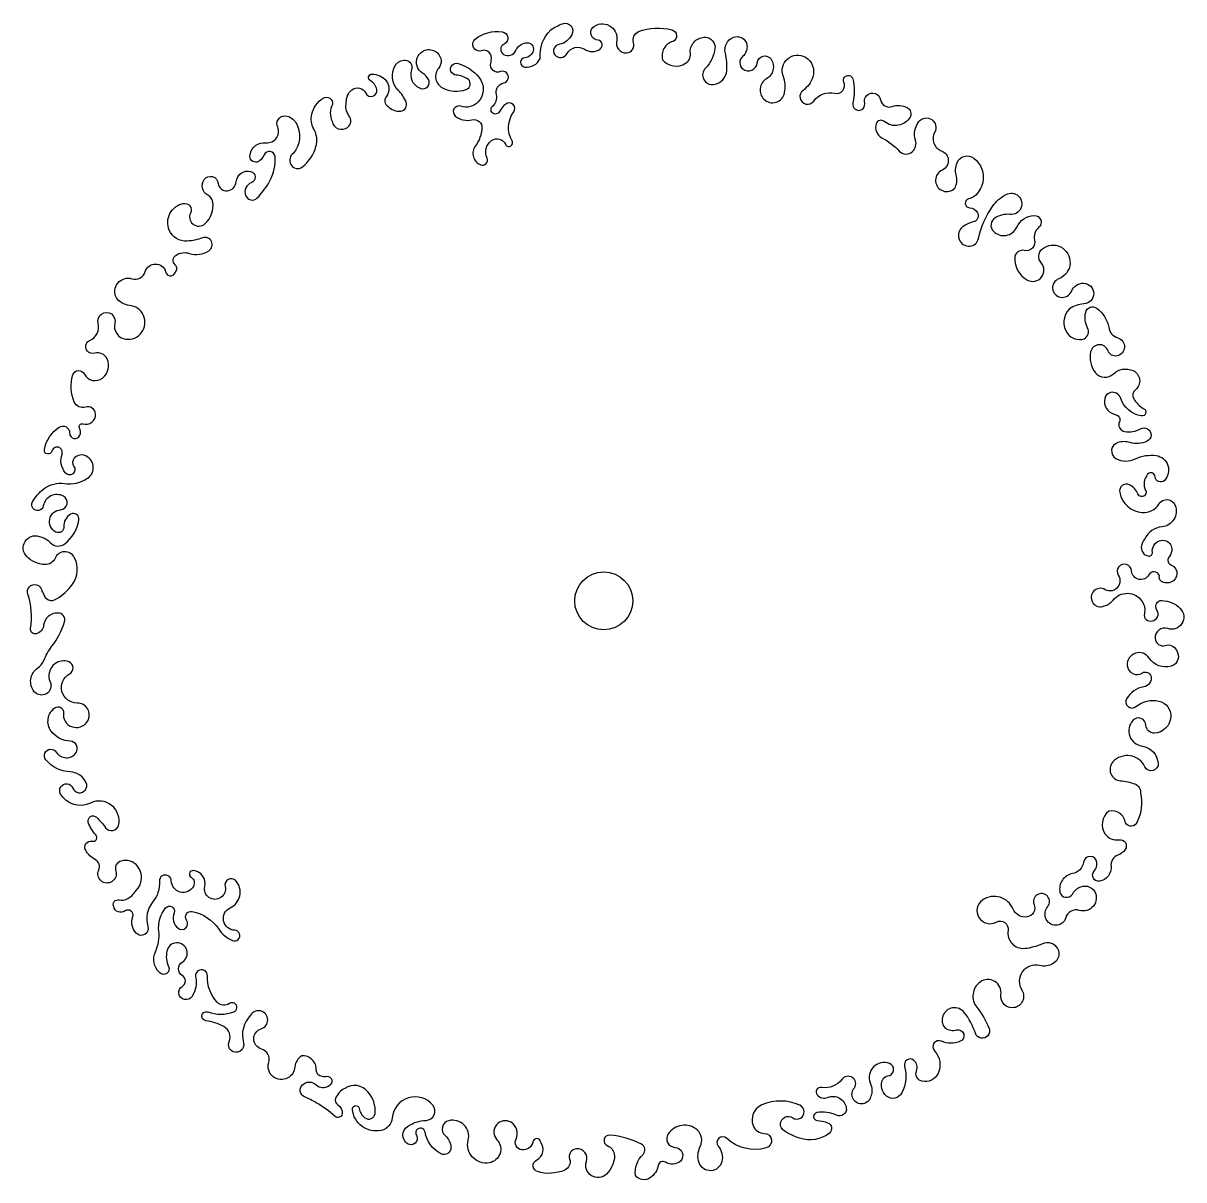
# Model space of a CAD drawing. Extents: x 146.55 to 151.36, y 87.65 to 92.44.
import ezdxf

# ---------------------------------------------------------------- set-up
doc = ezdxf.new("R2010")
doc.units = 0
doc.layers.get('0').update_dxf_attribs({"linetype": 'CONTINUOUS'})

msp = doc.modelspace()

# ---------------------------------------------------------------- linework, layer by layer
msp.add_lwpolyline([(147.1195, 88.5093, -0.334962), (147.1019, 88.5963, 0.139963), (147.116, 88.6807, -0.200152), (147.1442, 88.7778, -0.871854), (147.1793, 88.7567, 0.341079), (147.1957, 88.6934, 0.863701), (147.2309, 88.7271, -0.682588), (147.2544, 88.763, -0.19469), (147.3646, 88.6892, 0.143584), (147.4209, 88.6427, 1.205717), (147.4303, 88.6849, -0.791302), (147.4115, 88.7778, 0.5035), (147.4349, 88.8897, 0.780064), (147.3904, 88.8665, -1.267074), (147.306, 88.8665, 0.456455), (147.2591, 88.9319, 0.787301), (147.2497, 88.9045, -0.400843), (147.2591, 88.8665, -0.759414), (147.1676, 88.8897, 1.019856), (147.1184, 88.8876, -0.190701), (147.0902, 88.801, 0.255018), (147.071, 88.7021, -0.809947), (147.0221, 88.6731, -0.277004), (147.0081, 88.741, 0.73602), (146.976, 88.7649, -0.543682), (146.9293, 88.7829, -0.641537), (146.9518, 88.8104, 0.182346), (146.9824, 88.8136, 0.134958), (147.0205, 88.8479, 0.383083), (147.0281, 88.95, 0.311939), (146.9602, 88.9716, 0.43546), (146.9375, 88.9303, -1.473316), (146.8673, 88.9344, 0.391371), (146.8538, 88.9765, -0.128612), (146.8132, 89.016, -0.659733), (146.8394, 89.0539, 0.779432), (146.8554, 89.0801, -0.112803), (146.8241, 89.1311, -0.790719), (146.8584, 89.1525, -0.038252), (146.8957, 89.1096, 0.616636), (146.9493, 89.119, 0.633062), (146.8331, 89.2115, -0.39437), (146.7094, 89.249, -1.084026), (146.7601, 89.2731, 1.028477), (146.8152, 89.2959, 0.286194), (146.7496, 89.3401, -0.218261), (146.6483, 89.3911, -1.057368), (146.6915, 89.4219, 0.540237), (146.7735, 89.4205, 0.590489), (146.7496, 89.4675, -0.229151), (146.6706, 89.509, -0.416475), (146.6855, 89.6055, -0.661188), (146.7213, 89.5841, 0.34538), (146.7541, 89.5278, 0.368309), (146.8212, 89.5505, 0.585892), (146.7779, 89.6256, -0.78299), (146.7466, 89.7462, 0.637264), (146.7437, 89.7958, 0.262548), (146.6855, 89.7878, 0.346546), (146.6662, 89.7127, -0.872935), (146.6006, 89.6725, -0.435683), (146.614, 89.7703, 0.135862), (146.6393, 89.8012, -0.049484), (146.6723, 89.8592, 0.089252), (146.7255, 89.9621, 0.532167), (146.6967, 89.9978, 0.385225), (146.6391, 89.9473, -0.298595), (146.6098, 89.9122, -0.555503), (146.585, 89.9338, 0.122191), (146.5736, 90.0766, -1.049459), (146.6311, 90.0928, 0.110538), (146.6382, 90.0779, 0.547637), (146.6921, 90.0567, 0.112255), (146.7589, 90.1168, 0.283961), (146.7657, 90.2284, 0.62789), (146.6866, 90.225, -0.308412), (146.6449, 90.1985, -0.193643), (146.569, 90.2319, -0.785933), (146.6211, 90.3152, -0.147099), (146.6675, 90.2888, 0.388492), (146.7271, 90.2848, 0.182679), (146.7852, 90.3827, 0.635011), (146.7509, 90.4068, 0.285777), (146.7226, 90.3545, -0.580424), (146.6899, 90.3331, -0.764083), (146.7092, 90.4255, 0.76234), (146.7211, 90.4818, 0.499133), (146.6377, 90.4416, -1.162368), (146.5931, 90.4577, -0.109933), (146.6407, 90.5127, -0.197481), (146.7256, 90.5341, 0.183936), (146.8209, 90.5555, 0.641623), (146.806, 90.6507, 0.290844), (146.7658, 90.6386, 0.347484), (146.7643, 90.6051, -0.981145), (146.7286, 90.5783, -0.250964), (146.7152, 90.6561, 1.04024), (146.6735, 90.6681, -0.969412), (146.6422, 90.6748, -0.204547), (146.7033, 90.7673, -0.608394), (146.7464, 90.7432, 0.832632), (146.7896, 90.7338, 0.227045), (146.7881, 90.7633, -0.651627), (146.8018, 90.7809, 0.533158), (146.8543, 90.8216, 0.488313), (146.8118, 90.8503, -0.38479), (146.7662, 90.8707, -0.182658), (146.7601, 90.9835, -0.675), (146.8079, 90.9872, 0.477862), (146.8827, 90.9705, 0.343976), (146.9019, 91.0499, 0.379472), (146.8505, 91.0729, -0.943314), (146.8303, 91.1261, 0.365029), (146.8648, 91.1974, -1.285228), (146.934, 91.1976, 0.44715), (146.9787, 91.1314, 1.026112), (146.9941, 91.2711, -0.218509), (146.9405, 91.3027, -0.673124), (147.0047, 91.3814, 0.419615), (147.0601, 91.4114, -0.741937), (147.1442, 91.4106, 0.706796), (147.1823, 91.4045, 0.437429), (147.1832, 91.4394, -0.489309), (147.1877, 91.4796, -0.217844), (147.2428, 91.4863, 0.223892), (147.3232, 91.4971, 0.895741), (147.2964, 91.5507, -0.071195), (147.2338, 91.5373, -0.319612), (147.1594, 91.5829, -0.469354), (147.216, 91.6929, -0.632644), (147.2472, 91.6527, 0.346272), (147.2562, 91.6084, 0.382499), (147.3083, 91.6098, 0.241994), (147.3396, 91.6983, 0.244579), (147.3187, 91.7278, -0.463169), (147.3038, 91.7922, -0.684837), (147.3619, 91.7761, 0.410659), (147.3991, 91.7452, 0.366444), (147.4364, 91.7828, -0.463398), (147.4959, 91.8257, -0.73218), (147.4989, 91.7788, 0.407127), (147.4751, 91.7265, 0.548513), (147.5228, 91.7157, 0.077242), (147.5766, 91.7889, 0.148106), (147.5971, 91.8868, 0.776148), (147.5522, 91.8942, -0.180147), (147.5233, 91.8644, -0.567578), (147.4938, 91.8949, -0.40366), (147.5591, 91.9444, 0.620213), (147.6055, 92.0154, -0.562779), (147.6463, 92.0546, -0.213261), (147.6871, 92.0215, -0.29708), (147.6736, 91.9019, 0.375377), (147.6624, 91.8545, 0.471102), (147.7103, 91.8444, 0.155017), (147.7666, 91.9282, 0.205866), (147.7576, 92.0014, -0.198196), (147.7492, 92.0623, -0.198929), (147.7965, 92.1291, -0.659733), (147.8344, 92.1029, 0.233155), (147.8332, 92.0332, 0.566207), (147.8973, 92.008, 0.458892), (147.9032, 92.0563, -0.214384), (147.8922, 92.1117, -0.22658), (147.9144, 92.1627, -0.502633), (147.9725, 92.1499, 0.899682), (148.0186, 92.1651, 0.217946), (147.9914, 92.2014, -0.768591), (147.998, 92.2285, -0.235413), (148.0571, 92.2005, -0.346887), (148.057, 92.1346, 0.446895), (148.0639, 92.0951, 0.2345), (148.1172, 92.0751, 0.502137), (148.1396, 92.1127, 0.095646), (148.1068, 92.1623, -0.341617), (148.0949, 92.2641, -0.284436), (148.1366, 92.2856, -0.491471), (148.1619, 92.2467, 0.421824), (148.2007, 92.169, 0.673701), (148.232, 92.2065, 0.13173), (148.2081, 92.2319, -0.372226), (148.1873, 92.299, -0.514593), (148.2692, 92.3164, -0.399617), (148.2737, 92.252, 0.478174), (148.2901, 92.1716, 0.207712), (148.3885, 92.1649, 0.557547), (148.3974, 92.2065, 0.13535), (148.3466, 92.2243, -1.115632), (148.3553, 92.2725, -0.151389), (148.4417, 92.215, -0.374882), (148.4383, 92.1139, -0.291762), (148.3657, 92.0953, 0.825021), (148.3432, 92.0548, 0.243377), (148.4123, 92.0393, -0.511578), (148.4538, 92.0051, -0.146345), (148.4262, 91.9305, 0.499843), (148.4486, 91.8528, 0.673723), (148.4746, 91.8807, -0.361064), (148.4936, 91.9538, -0.476437), (148.5506, 91.9383, 1.054246), (148.5783, 91.9522, -0.297767), (148.5852, 92.0719, 0.863847), (148.5523, 92.1046, 0.117061), (148.5264, 92.0735, -1.192767), (148.497, 92.0953, 0.30689), (148.5136, 92.1434, -0.436177), (148.5438, 92.1917, 1.094063), (148.5304, 92.2386, -0.599897), (148.4901, 92.2733, 0.044902), (148.4918, 92.2865, 0.607301), (148.4521, 92.3253, -0.837764), (148.4262, 92.3735, -0.207322), (148.5368, 92.4031, -0.770198), (148.5449, 92.3526, 0.601859), (148.5435, 92.3097, 0.440177), (148.5941, 92.3258, -0.23535), (148.6344, 92.3579, -0.566982), (148.6657, 92.3244, -0.311003), (148.6314, 92.2963, 0.901726), (148.6307, 92.2577, 0.334006), (148.6945, 92.2933, -0.222961), (148.7382, 92.4118, -0.056263), (148.7873, 92.437, -0.709062), (148.8255, 92.3916, -0.239337), (148.7746, 92.3518, 0.566809), (148.7551, 92.3084, 0.539194), (148.8057, 92.3131, -0.441906), (148.8777, 92.3314, 0.308622), (148.943, 92.3324, 0.657187), (148.9352, 92.3695, -0.651247), (148.9124, 92.4218, -0.684508), (149.012, 92.3689, 0.533158), (149.0526, 92.3164, 0.488313), (149.0813, 92.3589, -0.38479), (149.1017, 92.4045, -0.148069), (149.241, 92.4115, -0.675), (149.2446, 92.3637, 0.420663), (149.2016, 92.288, 0.39032), (149.2969, 92.2732, 0.342112), (149.3153, 92.3208, -0.422343), (149.3789, 92.3808, -0.435356), (149.4183, 92.3346, -0.168755), (149.3789, 92.2531, 0.726549), (149.4135, 92.1856, 0.345443), (149.4671, 92.2435, 0.082418), (149.4612, 92.3153, -0.37573), (149.4945, 92.3808, -0.484156), (149.5505, 92.3486, -0.260494), (149.5326, 92.3014, 0.479909), (149.5338, 92.2499, 0.586285), (149.5934, 92.2757, -0.705822), (149.6506, 92.2896, -0.430702), (149.6315, 92.2092, 0.495579), (149.6208, 92.1245, 0.599012), (149.7066, 92.1513, 0.137755), (149.7007, 92.221, -0.70659), (149.7924, 92.2982, -0.351968), (149.8234, 92.2167, -0.158651), (149.7829, 92.1609, 1.173032), (149.827, 92.1169, -0.304634), (149.914, 92.1491, 0.624883), (149.9521, 92.1952, -1.095275), (149.989, 92.2081, -0.122791), (149.989, 92.1094, 1.200982), (150.0381, 92.1064, -1.060903), (150.1039, 92.1219, 0.46813), (150.1518, 92.0943, -0.215727), (150.2142, 92.0898, -0.407378), (150.2263, 92.0507, -0.467017), (150.119, 92.0323, 0.525033), (150.0859, 92.0233, 0.375931), (150.1093, 91.9646, -0.089362), (150.1811, 91.91, 0.415207), (150.2357, 91.9077, 0.289277), (150.2484, 91.955, -0.251068), (150.2628, 92.0324, -0.922196), (150.3277, 91.9885, 0.438821), (150.3525, 91.912, -0.744742), (150.3534, 91.8282, 1.133056), (150.4106, 91.7562, 0.194394), (150.418, 91.8042, -0.165496), (150.4205, 91.8614, -0.494514), (150.4893, 91.8806, -0.293847), (150.5265, 91.7795, -0.167939), (150.4913, 91.7222, -0.09022), (150.4684, 91.7121, 0.870634), (150.472, 91.6756, -0.272123), (150.5054, 91.6541, -0.49019), (150.4875, 91.6165, 0.109471), (150.4434, 91.5961, 0.743061), (150.4732, 91.5167, 0.337246), (150.5089, 91.5478, -0.105186), (150.5673, 91.6809, -0.113073), (150.6233, 91.7303, -1.35381), (150.64, 91.6477, 0.161808), (150.578, 91.6337, 0.483694), (150.5709, 91.5779, 0.529069), (150.6674, 91.5951, -0.284915), (150.7389, 91.6434, -0.720507), (150.758, 91.5929, 0.291994), (150.7413, 91.5424, -0.560273), (150.6984, 91.4984, 0.468218), (150.6591, 91.4684, 0.286852), (150.7115, 91.376, 0.831551), (150.7687, 91.4469, -0.417091), (150.7735, 91.5049, -0.300889), (150.8485, 91.5135, -0.651073), (150.8414, 91.3814, 0.761674), (150.8485, 91.3052, 0.35469), (150.895, 91.3309, -0.312128), (150.9439, 91.3631, -0.964549), (150.9451, 91.2772, 0.144213), (150.8856, 91.2564, 0.383083), (150.878, 91.1544, 0.311939), (150.9459, 91.1328, 0.425874), (150.9609, 91.1781, -0.182372), (150.9528, 91.2424, -0.538125), (150.9991, 91.2592, -0.188068), (151.0482, 91.1807, 0.300161), (151.0857, 91.1368, -0.78836), (151.0823, 91.062, -0.373033), (151.0455, 91.0833, 0.759512), (150.9731, 91.0789, 0.224574), (150.9934, 90.9924, 0.439054), (151.067, 90.9872, -0.302228), (151.1489, 91.0013, -0.567413), (151.1585, 90.9223, 0.378956), (151.1515, 90.8849, 0.121666), (151.1914, 90.8446, -0.893157), (151.1832, 90.8137, -0.269682), (151.0977, 90.8861, 0.1956), (151.0803, 90.9074, 0.390019), (151.0355, 90.8962, 0.403665), (151.0607, 90.8245, -0.060643), (151.0836, 90.8163, -0.47707), (151.0904, 90.7853, 0.413144), (151.1141, 90.7495, 0.184341), (151.1796, 90.7602, -1.038278), (151.207, 90.7087, -0.190016), (151.1367, 90.7034, 0.150844), (151.0855, 90.7034, 0.656962), (151.0783, 90.6379, 0.250175), (151.1582, 90.6358, -0.152329), (151.244, 90.6497, -0.61705), (151.2785, 90.5468, -0.658039), (151.2404, 90.5618, 0.688458), (151.2094, 90.5725, 0.295873), (151.2011, 90.505, -1.044567), (151.1689, 90.491, 0.191685), (151.1344, 90.5285, 0.614913), (151.0938, 90.4974, 0.337754), (151.1868, 90.4138, 0.284649), (151.2559, 90.4492, -0.628582), (151.3238, 90.4427, -0.490091), (151.269, 90.3548, 0.258869), (151.1972, 90.3048, 0.10666), (151.1838, 90.278, 0.450433), (151.2136, 90.234, 0.479089), (151.2289, 90.2487, -0.239345), (151.2405, 90.2854, -0.26133), (151.2806, 90.298, -0.340474), (151.3095, 90.2644, -0.192411), (151.298, 90.2307, 0.550234), (151.3087, 90.1962, -0.666012), (151.3059, 90.1257, -0.15817), (151.2744, 90.1243, -0.413759), (151.2581, 90.1531, 0.632253), (151.2141, 90.156, -0.749266), (151.1426, 90.1724, 1.302301), (151.0878, 90.1541, -0.844736), (151.0275, 90.098, 1.484575), (151.0295, 90.0271, 0.159327), (151.0666, 90.0516, -0.504074), (151.1854, 90.0476, -0.208557), (151.1958, 89.9942, 0.589353), (151.2275, 89.9661, 0.58529), (151.2476, 90.01, -0.624364), (151.2687, 90.05, -0.193643), (151.3446, 90.0166, -0.785933), (151.2925, 89.9333, 0.533158), (151.24, 89.8926, 0.488313), (151.2825, 89.8639, -0.38479), (151.3281, 89.8436, -0.528178), (151.3067, 89.7783, -0.329512), (151.2159, 89.8118, 0.77379), (151.1251, 89.781, 0.572196), (151.1876, 89.7501, -0.528754), (151.2233, 89.7354, -0.430959), (151.1936, 89.6925, 0.232312), (151.1221, 89.6429, 0.829858), (151.1608, 89.6108, -0.232835), (151.2561, 89.6335, -0.368144), (151.3053, 89.5679, -0.384042), (151.2367, 89.5009, -0.41987), (151.2025, 89.533, 0.683542), (151.1474, 89.5531, 0.594032), (151.1861, 89.4472, -0.346064), (151.2531, 89.3762, -0.841723), (151.198, 89.3615, 0.538134), (151.0655, 89.3816, 0.624483), (151.0968, 89.3038, -0.074872), (151.1563, 89.2904, -0.332674), (151.1802, 89.2522, -0.172742), (151.1657, 89.1335, -0.675), (151.1179, 89.1298, 0.431088), (151.0481, 89.1782, 0.39032), (151.0332, 89.0828, 0.276849), (151.0907, 89.0598, -0.663679), (151.1163, 89.0188, -0.153325), (151.0862, 88.9958, 0.348065), (151.0578, 88.95, -0.391968), (151.0111, 88.8879, -0.708827), (150.9875, 88.9294, 0.206357), (150.9992, 88.9657, 0.88805), (150.9442, 88.9669, -0.325146), (150.8982, 88.9194, 0.42207), (150.8463, 88.8434, 0.689659), (150.8976, 88.8349, -0.128864), (150.924, 88.8614, -0.398998), (150.9902, 88.846, -0.673124), (150.9261, 88.7673, 0.419615), (150.8706, 88.7373, -0.744742), (150.7868, 88.7364, -0.24396), (150.7959, 88.7833, 1.739127), (150.7392, 88.7914, -0.478732), (150.7109, 88.7404, -0.351848), (150.6528, 88.7726, 0.479507), (150.5261, 88.8102, 0.950835), (150.5827, 88.7189, -0.628391), (150.6319, 88.6841, 0.493479), (150.7005, 88.6103, 0.084713), (150.775, 88.6304, -0.954589), (150.8182, 88.5472, -0.194658), (150.7616, 88.5392, 0.678692), (150.6886, 88.4372, -0.543724), (150.6558, 88.3648, -0.504968), (150.6021, 88.4185, 0.666967), (150.5157, 88.4708, 0.42939), (150.5023, 88.3661, -0.078794), (150.5529, 88.2789, -1.028137), (150.4963, 88.2588, 0.090757), (150.4501, 88.3446, 1.017302), (150.3707, 88.2797, 0.194394), (150.4187, 88.2724, -0.920568), (150.4339, 88.2256, -0.205706), (150.3555, 88.2258, 0.812861), (150.3271, 88.1855, -0.305067), (150.3419, 88.0927, -0.359791), (150.2747, 88.0605, -0.451016), (150.2523, 88.1035, 0.312436), (150.2419, 88.1466, 0.747597), (150.203, 88.1224, -0.18793), (150.1917, 88.0122, -0.488647), (150.1283, 87.9991, -0.332861), (150.1128, 88.0677, -0.272747), (150.1333, 88.0822, 0.797103), (150.1405, 88.1337, 0.652192), (150.0609, 88.053, -0.094982), (150.0678, 88.0229, -0.120579), (150.064, 88.0002, -1.369241), (149.9963, 88.0335, 0.947212), (149.9442, 88.0684, -0.282481), (149.8593, 88.0348, 0.69904), (149.8414, 88.004, 0.326994), (149.8846, 87.9932, -0.487888), (149.962, 87.949, -0.600313), (149.9218, 87.9195, 0.160281), (149.8399, 87.9302, 0.86777), (149.8414, 87.898, -0.059553), (149.8846, 87.8886, -0.589942), (149.892, 87.8457, -0.257813), (149.7684, 87.8242, -0.058207), (149.7044, 87.8551, -1.022583), (149.7401, 87.9087, 1.096934), (149.7699, 87.961, 0.211398), (149.6121, 87.9624, 0.404144), (149.5763, 87.8765, 0.302868), (149.6225, 87.8443, -0.865873), (149.6299, 87.784, -0.259153), (149.4661, 87.8242, 0.933928), (149.4319, 87.792, -0.233543), (149.4468, 87.7276, -0.74617), (149.3529, 87.7223, -0.208466), (149.3574, 87.7907, 0.347962), (149.344, 87.8591, 0.452772), (149.225, 87.842, 0.589292), (149.2525, 87.7865, -0.645963), (149.2754, 87.7288, -0.309327), (149.213, 87.725, 0.5213), (149.1832, 87.7116, -0.194797), (149.1502, 87.6606, -0.402103), (149.0888, 87.6699, -0.232063), (149.1205, 87.7574, 0.51105), (149.1145, 87.7991, 0.102659), (148.9831, 87.8369, 0.847997), (148.9726, 87.7939, -0.280475), (149.0026, 87.7518, -0.193643), (148.9692, 87.676, -0.785933), (148.8859, 87.7281, 0.533158), (148.8452, 87.7805, 0.488313), (148.8166, 87.738, -0.38479), (148.7962, 87.6925, -0.182658), (148.6833, 87.6863, -0.675), (148.6796, 87.7341, 0.477862), (148.6963, 87.8089, 0.855001), (148.6647, 87.8098, -0.399479), (148.6185, 87.7763, -0.510697), (148.5947, 87.8205, 0.388358), (148.5739, 87.8902, 0.871581), (148.5158, 87.8178, -0.596068), (148.4845, 87.7227, -0.543947), (148.3967, 87.8165, 0.565376), (148.3162, 87.8969, 0.606255), (148.3013, 87.8353, -0.199735), (148.3252, 87.787, -0.588548), (148.2835, 87.7602, -0.227722), (148.2179, 87.85, 1.193737), (148.1822, 87.8366, -0.803212), (148.145, 87.8018, -0.526813), (148.145, 87.8728, -0.14264), (148.2224, 87.8982, 0.622979), (148.2507, 87.9612, 0.669445), (148.0824, 87.909, -0.327887), (148.0363, 87.8567, -0.449583), (147.9171, 87.9438, -0.954316), (147.9454, 87.9478, 0.183037), (147.9692, 87.909, 0.582267), (148.0109, 87.9264, 0.221637), (147.9817, 88.0159, 0.39032), (147.8863, 88.0308, 0.206628), (147.8474, 87.9884, 0.35241), (147.8563, 87.9633, -0.295795), (147.8745, 87.9249, -0.6057), (147.8456, 87.9144, 0.054368), (147.7675, 87.9714, 0.030117), (147.7191, 87.9955, -0.529668), (147.7093, 88.0446, -0.409341), (147.7677, 88.0455, 0.36446), (147.821, 88.0421, 0.872557), (147.8128, 88.0793, -0.040147), (147.7919, 88.0794, -0.391793), (147.768, 88.1054, 0.442835), (147.7074, 88.166, 0.229343), (147.6794, 88.1193, -0.24977), (147.6495, 88.0738, -0.673124), (147.5708, 88.1379, 0.419615), (147.5408, 88.1934, -0.744742), (147.5399, 88.2772, 1.455083), (147.4955, 88.3334, 0.265581), (147.4664, 88.2198, -1.408889), (147.4069, 88.2238, 0.390432), (147.3845, 88.2868, 0.086328), (147.3101, 88.3109, -1.106465), (147.319, 88.3471, 0.173243), (147.4262, 88.3471, 1.140155), (147.4084, 88.3819, -0.370787), (147.3577, 88.3873, -0.202943), (147.3175, 88.4959, 1.136219), (147.2684, 88.4918, -0.198607), (147.2535, 88.4114, -1.256714), (147.2133, 88.453, 0.564823), (147.2133, 88.4972, -0.564823), (147.2133, 88.5535, 1.524732), (147.1492, 88.599, 0.163361), (147.1567, 88.5347, -0.850875)], format="xyb", close=True)
msp.add_circle((148.9577, 90.0484), 0.12)

doc.saveas('drawing.dxf')
